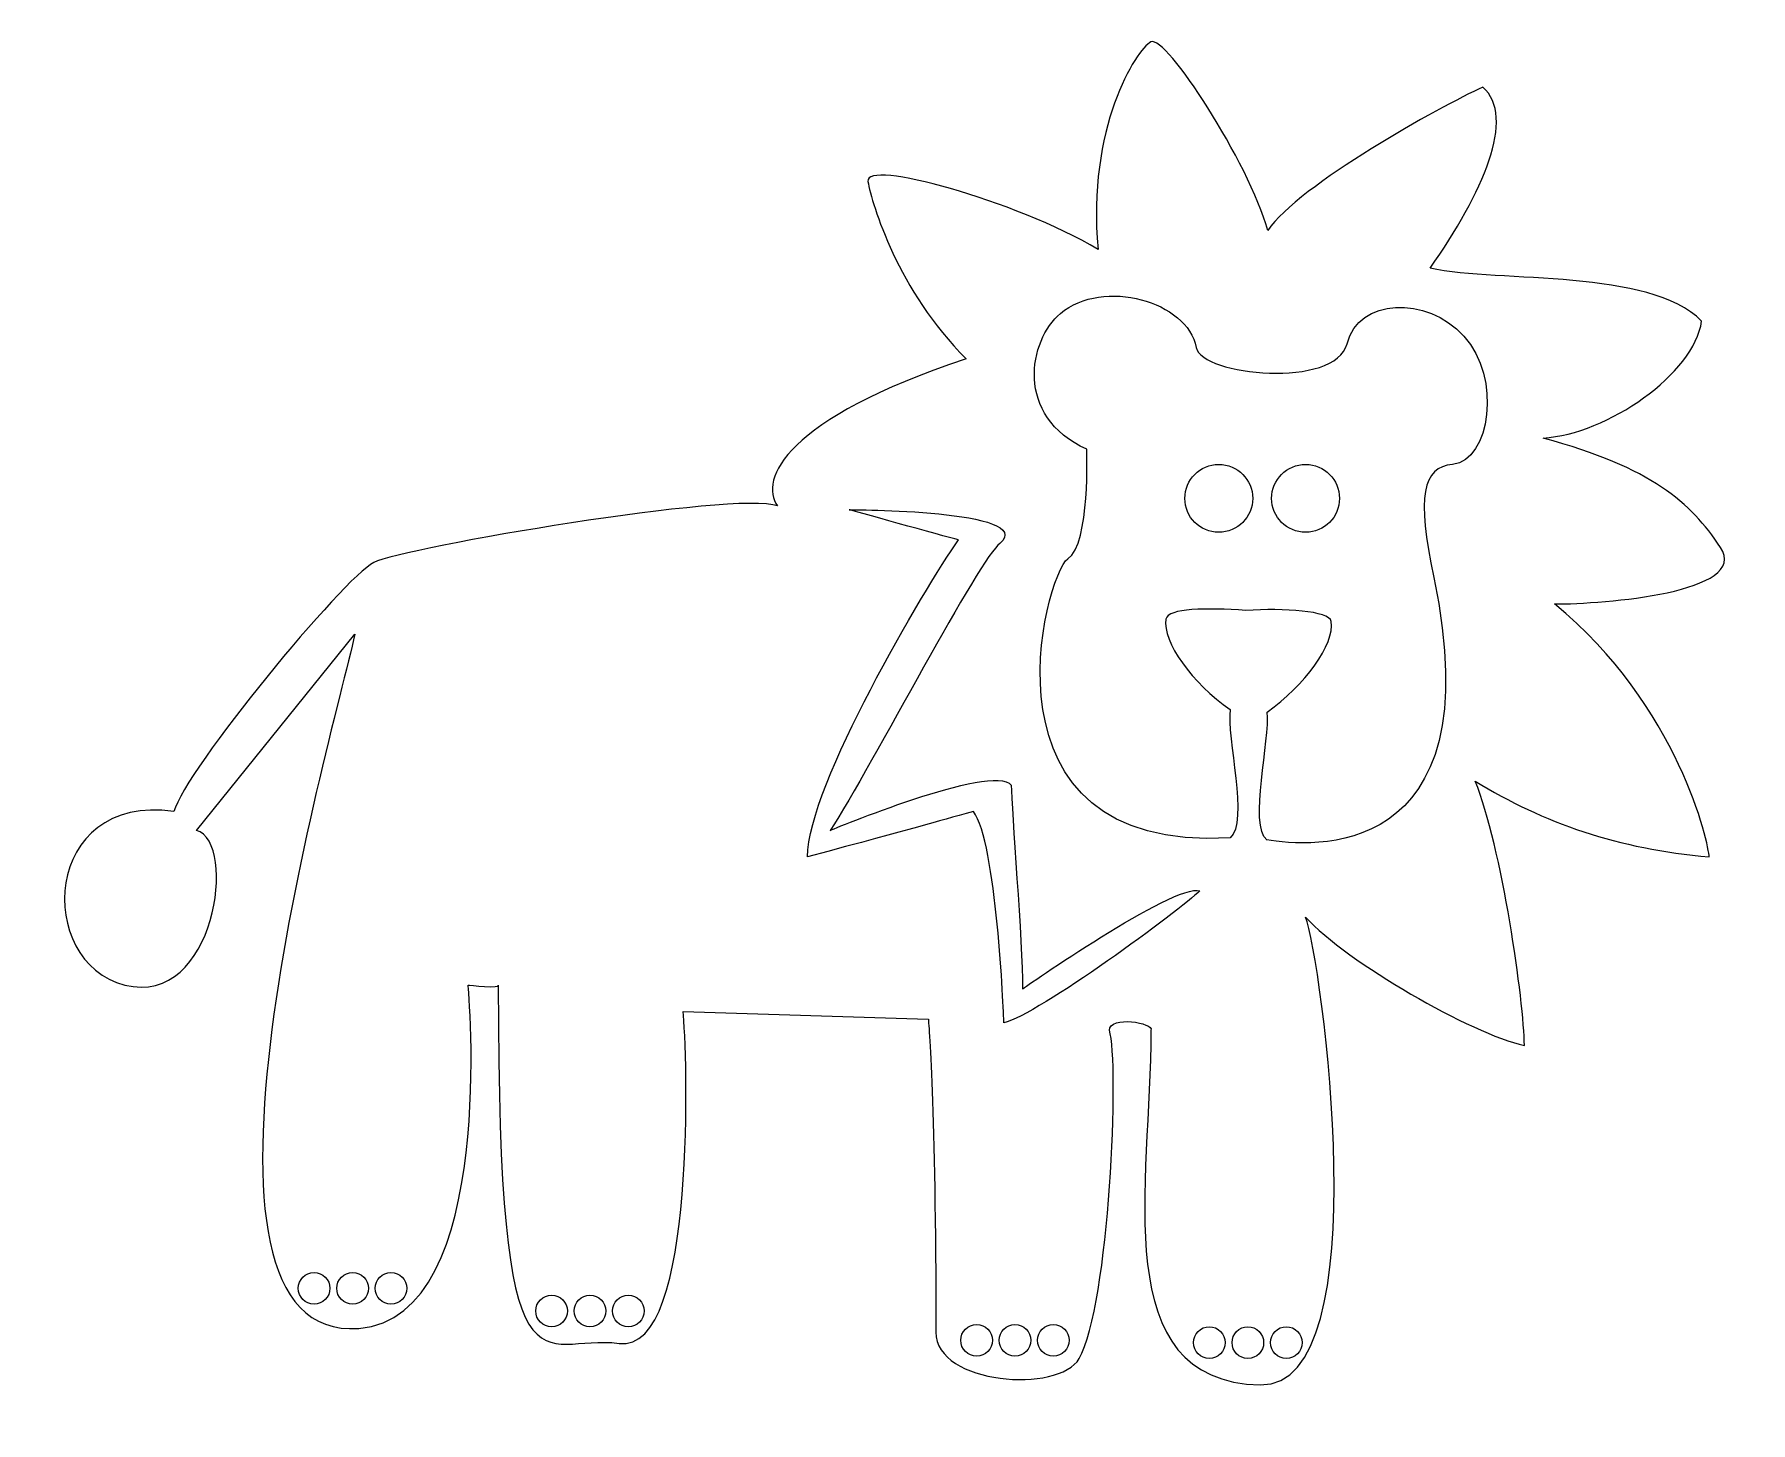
# Model space of a CAD drawing. Header units: centimetres. Extents: x -11 to 10.9, y -9.1 to 8.7.
import ezdxf

# ---------------------------------------------------------------- set-up
doc = ezdxf.new("R2010")
doc.units = ezdxf.units.CM
doc.header["$MEASUREMENT"] = 0
doc.layers.add('Camada 1', color=7, linetype='Continuous')

msp = doc.modelspace()

# ---------------------------------------------------------------- linework, layer by layer
at = {"layer": 'Camada 1'}
for points, knots in [([(-6.90019, 1.01105), (-6.90019, 1.01105), (-8.92621, -1.49731), (-8.92621, -1.49731), (-8.92621, -1.49731), (-8.39567, -1.64204), (-8.6851, -3.76471), (-9.84283, -3.47531), (-9.84283, -3.47531), (-11.00054, -3.18588), (-10.90389, -1.01513), (-9.21564, -1.25622), (-9.21564, -1.25622), (-9.07091, -0.72555), (-7.04518, 1.73447), (-6.6591, 1.92754), (-6.6591, 1.92754), (-6.27299, 2.12058), (-2.0282, 2.84416), (-1.49737, 2.65112), (-1.49737, 2.65112), (-1.73846, 2.98875), (-1.40098, 3.76065), (0.91447, 4.53241), (0.91447, 4.53241), (0.04619, 5.40069), (-0.29132, 6.51025), (-0.33963, 6.79968), (-0.33963, 6.79968), (-0.38797, 7.08911), (1.5414, 6.55843), (2.60272, 5.9314), (2.60272, 5.9314), (2.45799, 7.47509), (3.08548, 8.48794), (3.27825, 8.58448), (3.27825, 8.58448), (3.471, 8.681), (4.53208, 7.04093), (4.77346, 6.17264), (4.77346, 6.17264), (5.15957, 6.7515), (6.99223, 7.76437), (7.52306, 8.00562), (7.52306, 8.00562), (7.95721, 7.6198), (7.52306, 6.65497), (6.84782, 5.69017), (6.84782, 5.69017), (7.76447, 5.49713), (9.64576, 5.6903), (10.32103, 5.01493), (10.32103, 5.01493), (10.22464, 4.33953), (9.11495, 3.56763), (8.29501, 3.51943), (8.29501, 3.51943), (9.69384, 3.13361), (10.17604, 2.69946), (10.56215, 2.1206), (10.56215, 2.1206), (10.94826, 1.54174), (9.06694, 1.39702), (8.43974, 1.39702), (8.43974, 1.39702), (10.03161, 0.09458), (10.41742, -1.69035), (10.41742, -1.83508), (10.41742, -1.83508), (9.25968, -1.73867), (8.29501, -1.40063), (7.42673, -0.87038), (7.42673, -0.87038), (7.7645, -1.69035), (8.05392, -3.71611), (8.05392, -4.24689), (8.05392, -4.24689), (7.37839, -4.10219), (5.78652, -3.18583), (5.25598, -2.60698), (5.25598, -2.60698), (5.44905, -3.08921), (6.22322, -8.62628), (4.67712, -8.58839), (4.67712, -8.58839), (2.69941, -8.54034), (3.27829, -6.03183), (3.27829, -4.05415), (3.27829, -4.05415), (3.32634, -3.9575), (2.74746, -3.86108), (2.74746, -4.05415), (2.74746, -4.05415), (2.88031, -4.45211), (2.74746, -7.57538), (2.36164, -8.25089), (2.36164, -8.25089), (2.10555, -8.69891), (0.52869, -8.58839), (0.52869, -7.91312), (0.52869, -7.91312), (0.52869, -5.04707), (0.43204, -3.90942), (0.43204, -3.90942), (0.43204, -3.90942), (0.43204, -3.90942), (-2.70338, -3.81277), (-2.70338, -3.81277), (-2.70338, -3.81277), (-2.65504, -4.2469), (-2.51034, -8.20258), (-3.52335, -8.05785), (-3.52335, -8.05785), (-4.53636, -7.91312), (-5.06717, -9.07086), (-5.06717, -3.47529), (-5.06717, -3.47529), (-5.01883, -3.52331), (-5.45299, -3.47529), (-5.45299, -3.47529), (-5.45299, -3.47529), (-5.45299, -3.47529), (-5.05474, -7.72913), (-6.85182, -7.86481), (-6.85182, -7.86481), (-9.4087, -8.05786), (-7.23795, -0.43609), (-6.90019, 1.01105)], [0, 0, 0, 0, 0.03030303, 0.03030303, 0.03030303, 0.03030303, 0.06060606, 0.06060606, 0.06060606, 0.06060606, 0.09090909, 0.09090909, 0.09090909, 0.09090909, 0.12121212, 0.12121212, 0.12121212, 0.12121212, 0.15151515, 0.15151515, 0.15151515, 0.15151515, 0.18181818, 0.18181818, 0.18181818, 0.18181818, 0.21212121, 0.21212121, 0.21212121, 0.21212121, 0.24242424, 0.24242424, 0.24242424, 0.24242424, 0.27272727, 0.27272727, 0.27272727, 0.27272727, 0.3030303, 0.3030303, 0.3030303, 0.3030303, 0.33333333, 0.33333333, 0.33333333, 0.33333333, 0.36363636, 0.36363636, 0.36363636, 0.36363636, 0.39393939, 0.39393939, 0.39393939, 0.39393939, 0.42424242, 0.42424242, 0.42424242, 0.42424242, 0.45454545, 0.45454545, 0.45454545, 0.45454545, 0.48484848, 0.48484848, 0.48484848, 0.48484848, 0.51515152, 0.51515152, 0.51515152, 0.51515152, 0.54545455, 0.54545455, 0.54545455, 0.54545455, 0.57575758, 0.57575758, 0.57575758, 0.57575758, 0.60606061, 0.60606061, 0.60606061, 0.60606061, 0.63636364, 0.63636364, 0.63636364, 0.63636364, 0.66666667, 0.66666667, 0.66666667, 0.66666667, 0.6969697, 0.6969697, 0.6969697, 0.6969697, 0.72727273, 0.72727273, 0.72727273, 0.72727273, 0.75757576, 0.75757576, 0.75757576, 0.75757576, 0.78787879, 0.78787879, 0.78787879, 0.78787879, 0.81818182, 0.81818182, 0.81818182, 0.81818182, 0.84848485, 0.84848485, 0.84848485, 0.84848485, 0.87878788, 0.87878788, 0.87878788, 0.87878788, 0.90909091, 0.90909091, 0.90909091, 0.90909091, 0.93939394, 0.93939394, 0.93939394, 0.93939394, 1, 1, 1, 1]), ([(4.49335, 1.31477), (4.97783, 1.34501), (5.56092, 1.31051), (5.58383, 1.17359), (5.58383, 1.17359), (5.63214, 0.88416), (5.24604, 0.35362), (4.76357, 0.01588), (4.76357, 0.01588), (4.81162, -0.32189), (4.52248, -1.43115), (4.76357, -1.62419), (4.76357, -1.62419), (4.76357, -1.62419), (4.76214, -1.61768), (4.76214, -1.61768), (4.76214, -1.61768), (5.29268, -1.71409), (7.66777, -1.93142), (6.89614, 1.73467), (6.89614, 1.73467), (6.67622, 2.77977), (6.75004, 3.1431), (7.13723, 3.18184), (7.13723, 3.18184), (7.6197, 3.23002), (7.76442, 4.29124), (7.28196, 4.82191), (7.28196, 4.82191), (6.79949, 5.35258), (5.93118, 5.30438), (5.78648, 4.72552), (5.78648, 4.72552), (5.64178, 4.14666), (3.92582, 4.31624), (3.85711, 4.67718), (3.85711, 4.67718), (3.74519, 5.26479), (2.67508, 5.57346), (2.12052, 5.11133), (2.12052, 5.11133), (1.71917, 4.77668), (1.5264, 3.80013), (2.458, 3.37474), (2.458, 3.37474), (2.458, 3.37474), (2.50634, 2.16895), (2.21691, 1.97591), (2.21691, 1.97591), (1.92751, 1.78287), (0.96281, -1.7867), (4.29127, -1.59393), (4.29127, -1.59393), (4.53236, -1.40089), (4.24322, -0.29149), (4.29127, 0.04628), (4.29127, 0.04628), (3.8088, 0.38405), (3.4227, 0.91456), (3.47101, 1.20399), (3.47101, 1.20399), (3.49476, 1.34556), (3.99165, 1.34869), (4.49335, 1.31477)], [0, 0, 0, 0, 0.05882353, 0.05882353, 0.05882353, 0.05882353, 0.11764706, 0.11764706, 0.11764706, 0.11764706, 0.17647059, 0.17647059, 0.17647059, 0.17647059, 0.23529412, 0.23529412, 0.23529412, 0.23529412, 0.29411765, 0.29411765, 0.29411765, 0.29411765, 0.35294118, 0.35294118, 0.35294118, 0.35294118, 0.41176471, 0.41176471, 0.41176471, 0.41176471, 0.47058824, 0.47058824, 0.47058824, 0.47058824, 0.52941176, 0.52941176, 0.52941176, 0.52941176, 0.58823529, 0.58823529, 0.58823529, 0.58823529, 0.64705882, 0.64705882, 0.64705882, 0.64705882, 0.70588235, 0.70588235, 0.70588235, 0.70588235, 0.76470588, 0.76470588, 0.76470588, 0.76470588, 0.82352941, 0.82352941, 0.82352941, 0.82352941, 0.88235294, 0.88235294, 0.88235294, 0.88235294, 1, 1, 1, 1]), ([(4.14656, 2.31352), (4.38625, 2.31352), (4.58071, 2.50783), (4.58071, 2.74767), (4.58071, 2.74767), (4.58071, 2.98749), (4.38621, 3.18182), (4.14656, 3.18182), (4.14656, 3.18182), (3.90691, 3.18182), (3.71241, 2.98748), (3.71241, 2.74767), (3.71241, 2.74767), (3.71238, 2.50783), (3.90688, 2.31352), (4.14656, 2.31352)], [0, 0, 0, 0, 0.2, 0.2, 0.2, 0.2, 0.4, 0.4, 0.4, 0.4, 0.6, 0.6, 0.6, 0.6, 1, 1, 1, 1]), ([(5.25593, 2.31352), (5.49564, 2.31352), (5.69008, 2.50783), (5.69008, 2.74767), (5.69008, 2.74767), (5.69008, 2.98749), (5.49561, 3.18182), (5.25593, 3.18182), (5.25593, 3.18182), (5.01624, 3.18182), (4.8218, 2.98748), (4.8218, 2.74767), (4.8218, 2.74767), (4.82181, 2.50783), (5.01628, 2.31352), (5.25593, 2.31352)], [0, 0, 0, 0, 0.2, 0.2, 0.2, 0.2, 0.4, 0.4, 0.4, 0.4, 0.6, 0.6, 0.6, 0.6, 1, 1, 1, 1]), ([(-0.58104, 2.60292), (-0.58104, 2.60292), (0.6253, 2.26515), (0.81808, 2.21697), (0.81808, 2.21697), (0.38393, 1.58991), (-1.11158, -0.91845), (-1.11158, -1.83507), (-1.11158, -1.83507), (0.33556, -1.44925), (0.47999, -1.40092), (1.01083, -1.25619), (1.01083, -1.25619), (1.30026, -1.64201), (1.39694, -3.81275), (1.39694, -3.95748), (1.39694, -3.95748), (1.83107, -3.86107), (3.66378, -2.51031), (3.90516, -2.2692), (3.90516, -2.2692), (3.56768, -2.17281), (1.63802, -3.5233), (1.63802, -3.5233), (1.63802, -3.5233), (1.63802, -2.94444), (1.49329, -1.20785), (1.49329, -0.91842), (1.49329, -0.91842), (1.2522, -0.62899), (-0.82216, -1.49728), (-0.82216, -1.49728), (-0.82216, -1.49728), (-0.29133, -0.67718), (1.10747, 2.02409), (1.34856, 2.16881), (1.34856, 2.16881), (1.83109, 2.60292), (-0.58104, 2.60292), (-0.58104, 2.60292)], [0, 0, 0, 0, 0.09090909, 0.09090909, 0.09090909, 0.09090909, 0.18181818, 0.18181818, 0.18181818, 0.18181818, 0.27272727, 0.27272727, 0.27272727, 0.27272727, 0.36363636, 0.36363636, 0.36363636, 0.36363636, 0.45454545, 0.45454545, 0.45454545, 0.45454545, 0.54545455, 0.54545455, 0.54545455, 0.54545455, 0.63636364, 0.63636364, 0.63636364, 0.63636364, 0.72727273, 0.72727273, 0.72727273, 0.72727273, 0.81818182, 0.81818182, 0.81818182, 0.81818182, 1, 1, 1, 1]), ([(-7.42224, -7.55531), (-7.31059, -7.55531), (-7.21986, -7.46458), (-7.21986, -7.35296), (-7.21986, -7.35296), (-7.21986, -7.24134), (-7.31059, -7.15058), (-7.42224, -7.15058), (-7.42224, -7.15058), (-7.53389, -7.15058), (-7.62462, -7.24133), (-7.62462, -7.35296), (-7.62462, -7.35296), (-7.62462, -7.46459), (-7.53389, -7.55531), (-7.42224, -7.55531)], [0, 0, 0, 0, 0.2, 0.2, 0.2, 0.2, 0.4, 0.4, 0.4, 0.4, 0.6, 0.6, 0.6, 0.6, 1, 1, 1, 1]), ([(-6.93072, -7.55531), (-6.81907, -7.55531), (-6.72834, -7.46458), (-6.72834, -7.35296), (-6.72834, -7.35296), (-6.72834, -7.24134), (-6.81907, -7.15058), (-6.93072, -7.15058), (-6.93072, -7.15058), (-7.04237, -7.15058), (-7.1331, -7.24133), (-7.1331, -7.35296), (-7.1331, -7.35296), (-7.1331, -7.46459), (-7.04237, -7.55531), (-6.93072, -7.55531)], [0, 0, 0, 0, 0.2, 0.2, 0.2, 0.2, 0.4, 0.4, 0.4, 0.4, 0.6, 0.6, 0.6, 0.6, 1, 1, 1, 1]), ([(-6.43947, -7.55531), (-6.32782, -7.55531), (-6.23709, -7.46458), (-6.23709, -7.35296), (-6.23709, -7.35296), (-6.23709, -7.24134), (-6.32782, -7.15058), (-6.43947, -7.15058), (-6.43947, -7.15058), (-6.55112, -7.15058), (-6.64185, -7.24133), (-6.64185, -7.35296), (-6.64185, -7.35296), (-6.64185, -7.46459), (-6.55112, -7.55531), (-6.43947, -7.55531)], [0, 0, 0, 0, 0.2, 0.2, 0.2, 0.2, 0.4, 0.4, 0.4, 0.4, 0.6, 0.6, 0.6, 0.6, 1, 1, 1, 1]), ([(-4.38659, -7.84445), (-4.27494, -7.84445), (-4.18421, -7.75399), (-4.18421, -7.64207), (-4.18421, -7.64207), (-4.18421, -7.53018), (-4.27494, -7.43972), (-4.38659, -7.43972), (-4.38659, -7.43972), (-4.49824, -7.43972), (-4.58897, -7.53018), (-4.58897, -7.64207), (-4.58897, -7.64207), (-4.58897, -7.75399), (-4.49825, -7.84445), (-4.38659, -7.84445)], [0, 0, 0, 0, 0.2, 0.2, 0.2, 0.2, 0.4, 0.4, 0.4, 0.4, 0.6, 0.6, 0.6, 0.6, 1, 1, 1, 1]), ([(-3.89508, -7.84445), (-3.78343, -7.84445), (-3.6927, -7.75399), (-3.6927, -7.64207), (-3.6927, -7.64207), (-3.6927, -7.53018), (-3.78343, -7.43972), (-3.89508, -7.43972), (-3.89508, -7.43972), (-4.00673, -7.43972), (-4.09746, -7.53018), (-4.09746, -7.64207), (-4.09746, -7.64207), (-4.09746, -7.75399), (-4.00673, -7.84445), (-3.89508, -7.84445)], [0, 0, 0, 0, 0.2, 0.2, 0.2, 0.2, 0.4, 0.4, 0.4, 0.4, 0.6, 0.6, 0.6, 0.6, 1, 1, 1, 1]), ([(-3.40382, -7.84445), (-3.29217, -7.84445), (-3.20144, -7.75399), (-3.20144, -7.64207), (-3.20144, -7.64207), (-3.20144, -7.53018), (-3.29217, -7.43972), (-3.40382, -7.43972), (-3.40382, -7.43972), (-3.51547, -7.43972), (-3.6062, -7.53018), (-3.6062, -7.64207), (-3.6062, -7.64207), (-3.6062, -7.75399), (-3.51548, -7.84445), (-3.40382, -7.84445)], [0, 0, 0, 0, 0.2, 0.2, 0.2, 0.2, 0.4, 0.4, 0.4, 0.4, 0.6, 0.6, 0.6, 0.6, 1, 1, 1, 1]), ([(1.04874, -8.22037), (1.16039, -8.22037), (1.25109, -8.12991), (1.25109, -8.01802), (1.25109, -8.01802), (1.25109, -7.9061), (1.16036, -7.81564), (1.04874, -7.81564), (1.04874, -7.81564), (0.93712, -7.81564), (0.84636, -7.9061), (0.84636, -8.01802), (0.84636, -8.01802), (0.84634, -8.12991), (0.93709, -8.22037), (1.04874, -8.22037)], [0, 0, 0, 0, 0.2, 0.2, 0.2, 0.2, 0.4, 0.4, 0.4, 0.4, 0.6, 0.6, 0.6, 0.6, 1, 1, 1, 1]), ([(1.54026, -8.22037), (1.65191, -8.22037), (1.74264, -8.12991), (1.74264, -8.01802), (1.74264, -8.01802), (1.74264, -7.9061), (1.65189, -7.81564), (1.54026, -7.81564), (1.54026, -7.81564), (1.42863, -7.81564), (1.33791, -7.9061), (1.33791, -8.01802), (1.33791, -8.01802), (1.33788, -8.12991), (1.4286, -8.22037), (1.54026, -8.22037)], [0, 0, 0, 0, 0.2, 0.2, 0.2, 0.2, 0.4, 0.4, 0.4, 0.4, 0.6, 0.6, 0.6, 0.6, 1, 1, 1, 1]), ([(2.03148, -8.22037), (2.14313, -8.22037), (2.23386, -8.12991), (2.23386, -8.01802), (2.23386, -8.01802), (2.23386, -7.9061), (2.14311, -7.81564), (2.03148, -7.81564), (2.03148, -7.81564), (1.91985, -7.81564), (1.82913, -7.9061), (1.82913, -8.01802), (1.82913, -8.01802), (1.82913, -8.12991), (1.91983, -8.22037), (2.03148, -8.22037)], [0, 0, 0, 0, 0.2, 0.2, 0.2, 0.2, 0.4, 0.4, 0.4, 0.4, 0.6, 0.6, 0.6, 0.6, 1, 1, 1, 1]), ([(4.02644, -8.24921), (4.13809, -8.24921), (4.22879, -8.15875), (4.22879, -8.04683), (4.22879, -8.04683), (4.22879, -7.93491), (4.13806, -7.84448), (4.02644, -7.84448), (4.02644, -7.84448), (3.91482, -7.84448), (3.82406, -7.93491), (3.82406, -8.04683), (3.82406, -8.04683), (3.82406, -8.15875), (3.91479, -8.24921), (4.02644, -8.24921)], [0, 0, 0, 0, 0.2, 0.2, 0.2, 0.2, 0.4, 0.4, 0.4, 0.4, 0.6, 0.6, 0.6, 0.6, 1, 1, 1, 1]), ([(4.51796, -8.24921), (4.62961, -8.24921), (4.72034, -8.15875), (4.72034, -8.04683), (4.72034, -8.04683), (4.72034, -7.93491), (4.62959, -7.84448), (4.51796, -7.84448), (4.51796, -7.84448), (4.40633, -7.84448), (4.31561, -7.93491), (4.31561, -8.04683), (4.31561, -8.04683), (4.31561, -8.15875), (4.4063, -8.24921), (4.51796, -8.24921)], [0, 0, 0, 0, 0.2, 0.2, 0.2, 0.2, 0.4, 0.4, 0.4, 0.4, 0.6, 0.6, 0.6, 0.6, 1, 1, 1, 1]), ([(5.00918, -8.24921), (5.12083, -8.24921), (5.21156, -8.15875), (5.21156, -8.04683), (5.21156, -8.04683), (5.21156, -7.93491), (5.12081, -7.84448), (5.00918, -7.84448), (5.00918, -7.84448), (4.89755, -7.84448), (4.80683, -7.93491), (4.80683, -8.04683), (4.80683, -8.04683), (4.80683, -8.15875), (4.89753, -8.24921), (5.00918, -8.24921)], [0, 0, 0, 0, 0.2, 0.2, 0.2, 0.2, 0.4, 0.4, 0.4, 0.4, 0.6, 0.6, 0.6, 0.6, 1, 1, 1, 1])]:
    msp.add_open_spline(points, degree=3, knots=knots, dxfattribs=at)

doc.saveas('drawing.dxf')
